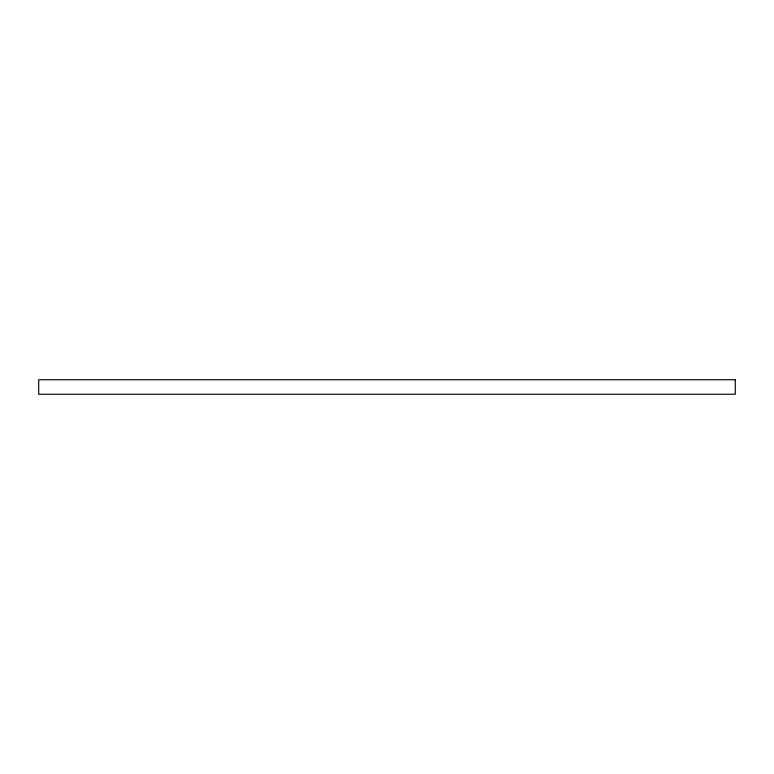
<?xml version="1.0" encoding="UTF-8"?>
<svg xmlns="http://www.w3.org/2000/svg" width="774" height="774" viewBox="0 0 774 774"><rect width="100%" height="100%" fill="white"/><g stroke="black" fill="none" stroke-linecap="round" stroke-linejoin="round"><path stroke-width="1.16" d="M735.3 379.744L38.7 379.744L38.7 394.256L735.3 394.256L735.3 379.744"/></g></svg>
